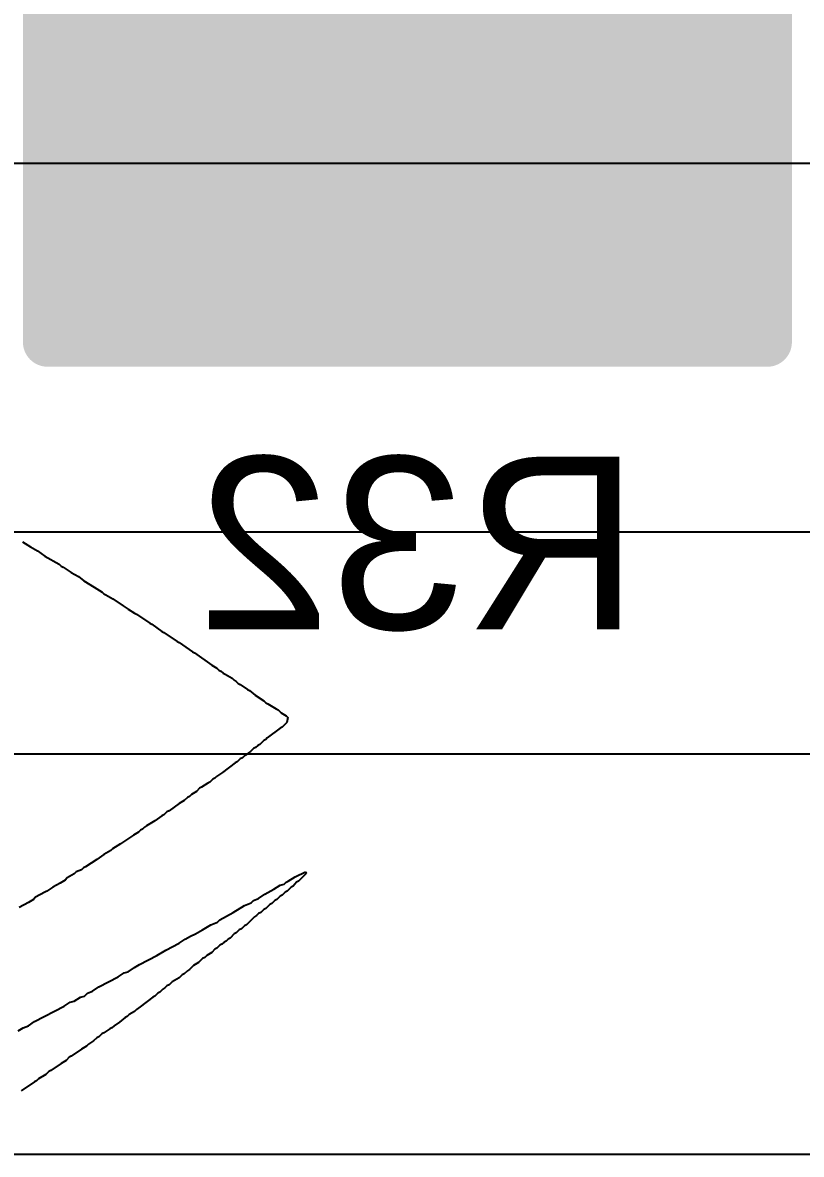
# Model space of a CAD drawing. Header units: inches. Extents: x 0 to 11.2, y -0.2 to 5.5.
# Drawn here: x 1.9841 to 2.1421, y 1.3338 to 1.5633 of the extents above; entities that cross this region are included whole.
import ezdxf

# ---------------------------------------------------------------- set-up
doc = ezdxf.new("R2010")
doc.units = ezdxf.units.IN
doc.header["$MEASUREMENT"] = 0
for name, color, linetype in [('Bottom Layer', 5, 'Continuous'), ('Bottom Overlay', 54, 'Continuous'), ('Bottom Paste', 16, 'Continuous'), ('Bottom Solder', 6, 'Continuous'), ('Top Layer', 1, 'Continuous'), ('Top Overlay', 2, 'Continuous')]:
    doc.layers.add(name, color=color, linetype=linetype)
doc.styles.add('Arial', font='', dxfattribs={"height": 0.2})
doc.styles.get('Arial').set_extended_font_data('Arial')

# ---------------------------------------------------------------- blocks, each defined once
blk = doc.blocks.new('RES_2512_B_22')
at = {"layer": 'Bottom Layer'}
blk.add_hatch(color=5, dxfattribs=at).paths.add_polyline_path([(-0.15945, 0.06693), (-0.09646, 0.06693), (-0.09646, -0.06693), (-0.15945, -0.06693)])
at = {"layer": 'Bottom Paste'}
blk.add_hatch(color=16, dxfattribs=at).paths.add_polyline_path([(-0.15945, 0.06693), (-0.09646, 0.06693), (-0.09646, -0.06693), (-0.15945, -0.06693)])
at = {"layer": 'Bottom Solder'}
blk.add_hatch(color=6, dxfattribs=at).paths.add_polyline_path([(-0.16345, 0.07093), (-0.09246, 0.07093), (-0.09246, -0.07093), (-0.16345, -0.07093)])
at = {"layer": 'Bottom Overlay'}
for points in [[(-0.167, 0.073, 0.01, 0.01, 0), (0.16679, 0.073, 0.01, 0.01, 0)], [(-0.167, 0.073, 0.01, 0.01, 0), (-0.167, -0.073, 0.01, 0.01, 0)], [(-0.167, -0.073, 0.01, 0.01, 0), (0.16679, -0.073, 0.01, 0.01, 0)]]:
    blk.add_lwpolyline(points, format="xyseb", dxfattribs=at)
for points in [[(-0.1695, 0.073, 0.005, 0.005, 1), (-0.1645, 0.073, 0.005, 0.005, 1)], [(-0.1695, 0.073, 0.005, 0.005, 1), (-0.1645, 0.073, 0.005, 0.005, 1)], [(-0.1695, -0.073, 0.005, 0.005, 1), (-0.1645, -0.073, 0.005, 0.005, 1)], [(-0.1695, -0.073, 0.005, 0.005, 1), (-0.1645, -0.073, 0.005, 0.005, 1)]]:
    blk.add_lwpolyline(points, format="xyseb", close=True, dxfattribs=at)

msp = doc.modelspace()

# ---------------------------------------------------------------- linework, layer by layer
at = {"layer": 'Bottom Layer'}
msp.add_lwpolyline([(2.06216, 1.53759, 0.04, 0.04, 0), (2.06216, 1.60888, 0.04, 0.04, 0)], format="xyseb", dxfattribs=at)
msp.add_lwpolyline([(2.05216, 1.53759, 0.02, 0.02, 1), (2.07216, 1.53759, 0.02, 0.02, 1)], format="xyseb", close=True, dxfattribs=at)
at = {"layer": 'Top Layer'}
for p, q in [((1.50482, 1.53482), (3.02, 1.53482)), ((3.1, 1.46), (1.57, 1.46)), ((1.65519, 1.415), (3.19, 1.415)), ((3.31378, 1.33378), (1.73649, 1.33378))]:
    msp.add_line(p, q, dxfattribs=at)
at = {"layer": 'Top Overlay'}
for p, q in [((1.98404, 1.45804), (1.98569, 1.45701)), ((1.98569, 1.45701), (1.98714, 1.45618)), ((1.98714, 1.45618), (1.98858, 1.45515)), ((1.98858, 1.45515), (1.99148, 1.4535)), ((1.99148, 1.4535), (1.99189, 1.45308)), ((1.99189, 1.45308), (1.9923, 1.45288)), ((1.9923, 1.45288), (1.99396, 1.45184)), ((1.99396, 1.45184), (1.9954, 1.45102)), ((1.9954, 1.45102), (1.99654, 1.45009)), ((1.99654, 1.45009), (1.99861, 1.44885)), ((1.99861, 1.44885), (2.00026, 1.44781)), ((2.00026, 1.44781), (2.00057, 1.4475)), ((2.00057, 1.4475), (2.00098, 1.4473)), ((2.00098, 1.4473), (2.00243, 1.44647)), ((2.00243, 1.44647), (2.0045, 1.44502)), ((2.0045, 1.44502), (2.00553, 1.4444)), ((2.00553, 1.4444), (2.00677, 1.44358)), ((2.00677, 1.44358), (2.00718, 1.44337)), ((2.00718, 1.44337), (2.00987, 1.44151)), ((2.00987, 1.44151), (2.01028, 1.4413)), ((2.01028, 1.4413), (2.01235, 1.43986)), ((2.01235, 1.43986), (2.01276, 1.43965)), ((2.01276, 1.43965), (2.01545, 1.43779)), ((2.01545, 1.43779), (2.01586, 1.43758)), ((2.01586, 1.43758), (2.01855, 1.43572)), ((2.01855, 1.43572), (2.01896, 1.43552)), ((2.01896, 1.43552), (2.02248, 1.43304)), ((2.02248, 1.43304), (2.02351, 1.43242)), ((2.02351, 1.43242), (2.02392, 1.432)), ((2.02392, 1.432), (2.02434, 1.4318)), ((2.02434, 1.4318), (2.02475, 1.43138)), ((2.02475, 1.43138), (2.02516, 1.43118)), ((2.02516, 1.43118), (2.02661, 1.43035)), ((2.02661, 1.43035), (2.02702, 1.42994)), ((2.02702, 1.42994), (2.02744, 1.42973)), ((2.02744, 1.42973), (2.02785, 1.42932)), ((2.02785, 1.42932), (2.02826, 1.42911)), ((2.02826, 1.42911), (2.02971, 1.42808)), ((2.02971, 1.42808), (2.03012, 1.42787)), ((2.03012, 1.42787), (2.03126, 1.42694)), ((2.03126, 1.42694), (2.03302, 1.4258)), ((2.03302, 1.4258), (2.03343, 1.42539)), ((2.03343, 1.42539), (2.03384, 1.42518)), ((2.03384, 1.42518), (2.0355, 1.42415)), ((2.0355, 1.42415), (2.03591, 1.42394)), ((2.03591, 1.42394), (2.03653, 1.42332)), ((2.03653, 1.42332), (2.03756, 1.4227)), ((2.03767, 1.42136), (2.03674, 1.42043)), ((2.03756, 1.4227), (2.03787, 1.42239)), ((2.03787, 1.42239), (2.03767, 1.42136)), ((2.03632, 1.42022), (2.03374, 1.41826)), ((2.03674, 1.42043), (2.03632, 1.42022)), ((2.03178, 1.41671), (2.03136, 1.4163)), ((2.03219, 1.41692), (2.03178, 1.41671)), ((2.03302, 1.41774), (2.03219, 1.41692)), ((2.03343, 1.41795), (2.03302, 1.41774)), ((2.03374, 1.41826), (2.03343, 1.41795)), ((2.02868, 1.41423), (2.02826, 1.41403)), ((2.02909, 1.41464), (2.02868, 1.41423)), ((2.0295, 1.41485), (2.02909, 1.41464)), ((2.02992, 1.41526), (2.0295, 1.41485)), ((2.03033, 1.41547), (2.02992, 1.41526)), ((2.03095, 1.41609), (2.03033, 1.41547)), ((2.03136, 1.4163), (2.03095, 1.41609)), ((2.02723, 1.4132), (2.02465, 1.41124)), ((2.02764, 1.41341), (2.02723, 1.4132)), ((2.02826, 1.41403), (2.02764, 1.41341)), ((2.02268, 1.40989), (2.02206, 1.40927)), ((2.0231, 1.4101), (2.02268, 1.40989)), ((2.02341, 1.41041), (2.0231, 1.4101)), ((2.02465, 1.41124), (2.02341, 1.41041)), ((2.01938, 1.40741), (2.01834, 1.40679)), ((2.02, 1.40803), (2.01938, 1.40741)), ((2.02041, 1.40824), (2.02, 1.40803)), ((2.02165, 1.40907), (2.02041, 1.40824)), ((2.02206, 1.40927), (2.02165, 1.40907)), ((2.0169, 1.40555), (2.01586, 1.40493)), ((2.01752, 1.40617), (2.0169, 1.40555)), ((2.01793, 1.40638), (2.01752, 1.40617)), ((2.01834, 1.40679), (2.01793, 1.40638)), ((2.01276, 1.40266), (2.01235, 1.40245)), ((2.01338, 1.40328), (2.01276, 1.40266)), ((2.0138, 1.40349), (2.01338, 1.40328)), ((2.01586, 1.40493), (2.0138, 1.40349)), ((2.00925, 1.40039), (2.00884, 1.40018)), ((2.0109, 1.40142), (2.00925, 1.40039)), ((2.01235, 1.40245), (2.0109, 1.40142)), ((2.00656, 1.39853), (2.00398, 1.39677)), ((2.0076, 1.39915), (2.00656, 1.39853)), ((2.00801, 1.39956), (2.0076, 1.39915)), ((2.00842, 1.39977), (2.00801, 1.39956)), ((2.00884, 1.40018), (2.00842, 1.39977)), ((2.00398, 1.39677), (2.00233, 1.39574)), ((1.99912, 1.39357), (1.99685, 1.39212)), ((2.00057, 1.3946), (1.99912, 1.39357)), ((2.00202, 1.39543), (2.00057, 1.3946)), ((2.00233, 1.39574), (2.00202, 1.39543)), ((1.99602, 1.3915), (1.99499, 1.39109)), ((1.99644, 1.39191), (1.99602, 1.3915)), ((1.99685, 1.39212), (1.99644, 1.39191)), ((1.99272, 1.38943), (1.99168, 1.38881)), ((1.99313, 1.38985), (1.99272, 1.38943)), ((1.99458, 1.39067), (1.99313, 1.38985)), ((1.99499, 1.39109), (1.99458, 1.39067)), ((2.03715, 1.38861), (2.03756, 1.38902)), ((2.03756, 1.38902), (2.03798, 1.38923)), ((2.03798, 1.38923), (2.03942, 1.39005)), ((2.03963, 1.38902), (2.03901, 1.38819)), ((2.03942, 1.39005), (2.04149, 1.39109)), ((2.04004, 1.38923), (2.03963, 1.38902)), ((2.04159, 1.39078), (2.04004, 1.38923)), ((2.04149, 1.39109), (2.04159, 1.39078)), ((1.98858, 1.38695), (1.98672, 1.38592)), ((1.989, 1.38716), (1.98858, 1.38695)), ((1.99024, 1.38799), (1.989, 1.38716)), ((1.99168, 1.38881), (1.99024, 1.38799)), ((2.03322, 1.38654), (2.03508, 1.38757)), ((2.03508, 1.38757), (2.03632, 1.3884)), ((2.03632, 1.3884), (2.03715, 1.38861)), ((2.03736, 1.38695), (2.03674, 1.38633)), ((2.03777, 1.38716), (2.03736, 1.38695)), ((2.0386, 1.38799), (2.03777, 1.38716)), ((2.03901, 1.38819), (2.0386, 1.38799)), ((1.98528, 1.38489), (1.98342, 1.38385)), ((1.98631, 1.38551), (1.98528, 1.38489)), ((1.98672, 1.38592), (1.98631, 1.38551)), ((2.02909, 1.38427), (2.03043, 1.38478)), ((2.03043, 1.38478), (2.03095, 1.3853)), ((2.03095, 1.3853), (2.03198, 1.38571)), ((2.03198, 1.38571), (2.03322, 1.38654)), ((2.03426, 1.38447), (2.03343, 1.38365)), ((2.03467, 1.38468), (2.03426, 1.38447)), ((2.03529, 1.3853), (2.03467, 1.38468)), ((2.0357, 1.38551), (2.03529, 1.3853)), ((2.03632, 1.38613), (2.0357, 1.38551)), ((2.03674, 1.38633), (2.03632, 1.38613)), ((2.02413, 1.38137), (2.02682, 1.38282)), ((2.02682, 1.38282), (2.02909, 1.38427)), ((2.03116, 1.38199), (2.0295, 1.38034)), ((2.03157, 1.3822), (2.03116, 1.38199)), ((2.03198, 1.38261), (2.03157, 1.3822)), ((2.0324, 1.38282), (2.03198, 1.38261)), ((2.03302, 1.38344), (2.0324, 1.38282)), ((2.03343, 1.38365), (2.03302, 1.38344)), ((2.02062, 1.37931), (2.02227, 1.38034)), ((2.02227, 1.38034), (2.02361, 1.38086)), ((2.02361, 1.38086), (2.02413, 1.38137)), ((2.02909, 1.38013), (2.02847, 1.37951)), ((2.0295, 1.38034), (2.02909, 1.38013)), ((2.01586, 1.37662), (2.0171, 1.37745)), ((2.0171, 1.37745), (2.01814, 1.37807)), ((2.01814, 1.37807), (2.01917, 1.37848)), ((2.01917, 1.37848), (2.02062, 1.37931)), ((2.02578, 1.37745), (2.02537, 1.37703)), ((2.0262, 1.37765), (2.02578, 1.37745)), ((2.02702, 1.37848), (2.0262, 1.37765)), ((2.02744, 1.37869), (2.02702, 1.37848)), ((2.02806, 1.37931), (2.02744, 1.37869)), ((2.02847, 1.37951), (2.02806, 1.37931)), ((2.01132, 1.37414), (2.01318, 1.37517)), ((2.01318, 1.37517), (2.01586, 1.37662)), ((2.0231, 1.37538), (2.02248, 1.37476)), ((2.02351, 1.37559), (2.0231, 1.37538)), ((2.02413, 1.37621), (2.02351, 1.37559)), ((2.02454, 1.37641), (2.02413, 1.37621)), ((2.02496, 1.37683), (2.02454, 1.37641)), ((2.02537, 1.37703), (2.02496, 1.37683)), ((2.0078, 1.37228), (2.01132, 1.37414)), ((2.02062, 1.37352), (2.01979, 1.37269)), ((2.02103, 1.37373), (2.02062, 1.37352)), ((2.02144, 1.37414), (2.02103, 1.37373)), ((2.02248, 1.37476), (2.02144, 1.37414)), ((2.00346, 1.3698), (2.0047, 1.37063)), ((2.0047, 1.37063), (2.00553, 1.37083)), ((2.00553, 1.37083), (2.00677, 1.37166)), ((2.00677, 1.37166), (2.0078, 1.37228)), ((2.01752, 1.37104), (2.0169, 1.37042)), ((2.01793, 1.37125), (2.01752, 1.37104)), ((2.01876, 1.37207), (2.01793, 1.37125)), ((2.01979, 1.37269), (2.01876, 1.37207)), ((1.99954, 1.36773), (2.00346, 1.3698)), ((2.01442, 1.36877), (2.0138, 1.36815)), ((2.01586, 1.36959), (2.01442, 1.36877)), ((2.01648, 1.37021), (2.01586, 1.36959)), ((2.0169, 1.37042), (2.01648, 1.37021)), ((1.99664, 1.36587), (1.99726, 1.36649)), ((1.99726, 1.36649), (1.9983, 1.36691)), ((1.9983, 1.36691), (1.99954, 1.36773)), ((2.01152, 1.36649), (2.0109, 1.36587)), ((2.01194, 1.3667), (2.01152, 1.36649)), ((2.01256, 1.36732), (2.01194, 1.3667)), ((2.01297, 1.36753), (2.01256, 1.36732)), ((2.01338, 1.36794), (2.01297, 1.36753)), ((2.0138, 1.36815), (2.01338, 1.36794)), ((1.98652, 1.36071), (1.99251, 1.36381)), ((1.99251, 1.36381), (1.99375, 1.36463)), ((1.99375, 1.36463), (1.99458, 1.36484)), ((1.99458, 1.36484), (1.99582, 1.36567)), ((1.99582, 1.36567), (1.99664, 1.36587)), ((2.00791, 1.3637), (2.00718, 1.36319)), ((2.01049, 1.36567), (2.00791, 1.3637)), ((2.0109, 1.36587), (2.01049, 1.36567)), ((2.00491, 1.36153), (2.00377, 1.3606)), ((2.00532, 1.36174), (2.00491, 1.36153)), ((2.00574, 1.36215), (2.00532, 1.36174)), ((2.00677, 1.36277), (2.00574, 1.36215)), ((2.00718, 1.36319), (2.00677, 1.36277)), ((1.98321, 1.35885), (1.98424, 1.35947)), ((1.98424, 1.35947), (1.98528, 1.35988)), ((1.98528, 1.35988), (1.98652, 1.36071)), ((2.00181, 1.35926), (2.00057, 1.35843)), ((2.00222, 1.35947), (2.00181, 1.35926)), ((2.00264, 1.35988), (2.00222, 1.35947)), ((2.00377, 1.3606), (2.00264, 1.35988)), ((1.9985, 1.35678), (1.99747, 1.35616)), ((1.99912, 1.3574), (1.9985, 1.35678)), ((1.99954, 1.35761), (1.99912, 1.3574)), ((2.00016, 1.35823), (1.99954, 1.35761)), ((2.00057, 1.35843), (2.00016, 1.35823)), ((1.99602, 1.35513), (1.99396, 1.35368)), ((1.99706, 1.35575), (1.99602, 1.35513)), ((1.99747, 1.35616), (1.99706, 1.35575)), ((1.99189, 1.35223), (1.98982, 1.35079)), ((1.99292, 1.35285), (1.99189, 1.35223)), ((1.99354, 1.35347), (1.99292, 1.35285)), ((1.99396, 1.35368), (1.99354, 1.35347)), ((1.98879, 1.34996), (1.98734, 1.34913)), ((1.98941, 1.35058), (1.98879, 1.34996)), ((1.98982, 1.35079), (1.98941, 1.35058)), ((1.98652, 1.34851), (1.98383, 1.34665)), ((1.98693, 1.34872), (1.98652, 1.34851)), ((1.98734, 1.34913), (1.98693, 1.34872))]:
    msp.add_line(p, q, dxfattribs=at)

# ---------------------------------------------------------------- block references
at = {"rotation": 90}
msp.add_blockref('RES_2512_B_22', (2.06216, 1.66554), dxfattribs=at)

# ---------------------------------------------------------------- texts
at = {"layer": 'Bottom Overlay', "style": 'Arial', "text_generation_flag": 2}
msp.add_text('R32', height=0.035, dxfattribs=at).set_placement((2.10916, 1.4403))

doc.saveas('drawing.dxf')
